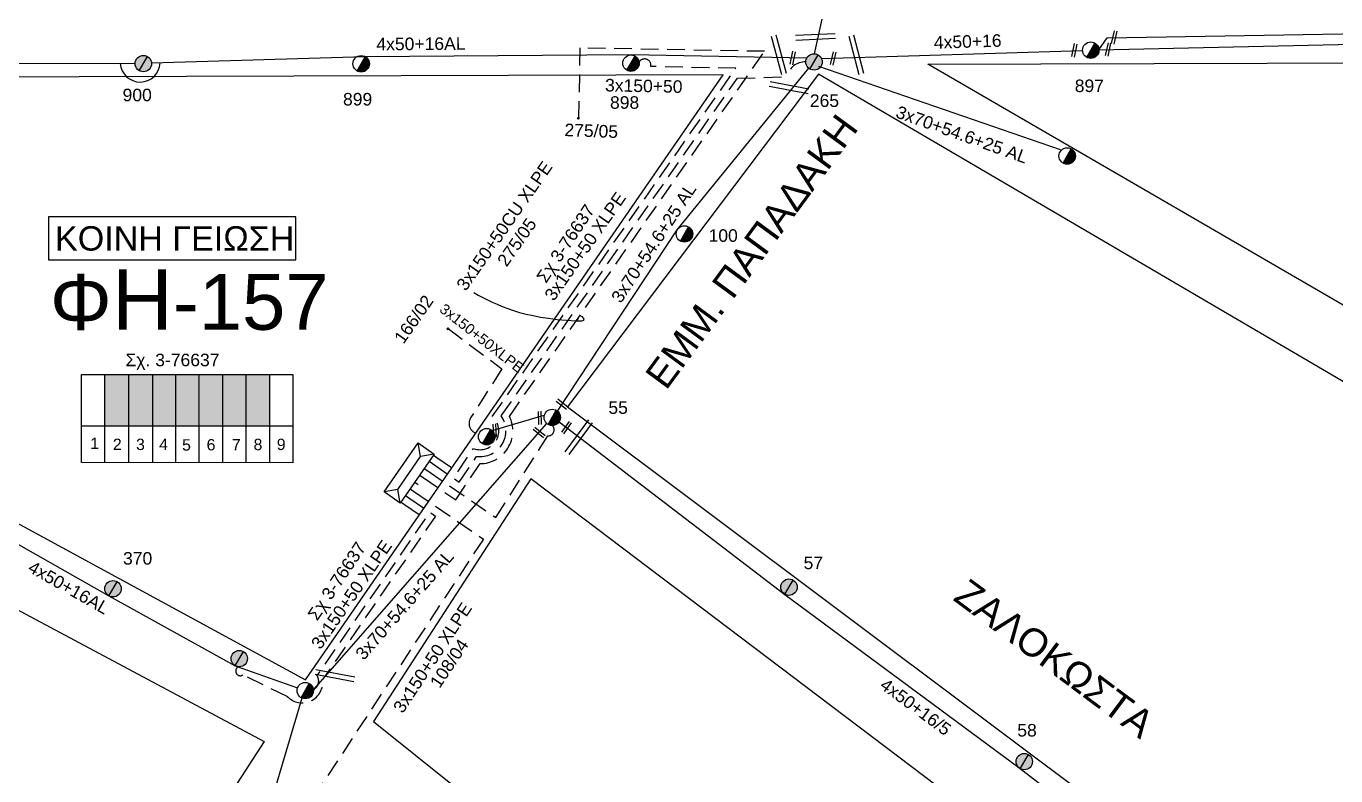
# Model space of a CAD drawing. Header units: millimetres. Extents: x 864 to 3062, y 833 to 2619.
# Drawn here: x 2421.6 to 2609.6, y 1634.8 to 1742.5 of the extents above; entities that cross this region are included whole.
import ezdxf
from ezdxf.enums import TextEntityAlignment as Align

# ---------------------------------------------------------------- set-up
doc = ezdxf.new("R2010")
doc.units = ezdxf.units.MM
doc.linetypes.add('DASHED', pattern=[19.05, 12.7, -6.35])
for name, color, linetype, lineweight in [('3x150+50', 7, 'Continuous', 30), ('3x150+50 XLPE', 7, 'SYN_LINE', 30), ('3x150AL+50CUXLPE', 7, 'Continuous', 30), ('3x70+54.6+25 AL', 7, 'SYN_LINE', 30), ('4x50+16', 7, 'Continuous', 30), ('4x50+16_5', 7, 'Continuous', 30), ('4x50+16AL', 7, 'Continuous', 30), ('text διευθύνσεων', 250, 'Continuous', 30), ('Υπόβαθρο ΔΕΗ', 7, 'Continuous', 30)]:
    doc.layers.add(name, color=color, linetype=linetype, lineweight=lineweight)
for name, color, linetype in [('Pillar OTE', 7, 'Continuous'), ('TEXT ΚΑΛΩΔΙΩΝ', 7, 'Continuous'), ('Άγνωστα', 7, 'Continuous'), ('Επιγραφές - Σχήματα', 7, 'Continuous'), ('Καλώδια ΧΤ   3x150+50CU', 7, 'DASHED'), ('Καλώδια ΧΤ   3x150AL+50CU', 7, 'DASHED'), ('Μηχανική τομή', 7, 'Continuous'), ('Στύλος Ξύλινος', 7, 'Continuous'), ('Στύλος Ξύλινος @ 1', 7, 'Continuous'), ('Στύλος ΦΜ', 7, 'Continuous'), ('Στύλος ΦΜ @ 1', 7, 'Continuous'), ('Συνδέσεις', 7, 'Continuous'), ('Τομή', 7, 'Continuous'), ('Υποσταθμός πόλεως', 7, 'Continuous')]:
    doc.layers.add(name, color=color, linetype=linetype)
doc.styles.add('arial', font='arial.ttf')
doc.styles.get("Standard").update_dxf_attribs({"font": 'arial.ttf'})
doc.linetypes.add('SYN_LINE', pattern='A,0.5,-0.0001,["/\\/\\/\\/",Standard,S=0.1,R=0,X=0,Y=-0.05],-0.25', length=0.7501)

# ---------------------------------------------------------------- blocks, each defined once
blk = doc.blocks.new('ΥΠΑΡΧΩΝ ΞΥΛΙΝΟΣ ΣΤΥΛΟΣ')
at = {"layer": 'Στύλος Ξύλινος'}
h = blk.add_hatch(color=7, dxfattribs=at)
h.paths.add_polyline_path([(-2.62, 0, 0.270008), (-1.29, -2.28), (1.3, 2.27, 0.576266)])
h.paths.add_polyline_path([(-1.29, -2.28, 0.574793), (2.62, 0, 0.268822), (1.3, 2.27)])
at = {"layer": 'Στύλος Ξύλινος', "color": 7}
blk.add_line((-1.29, -2.28), (1.3, 2.27), dxfattribs=at)
blk.add_circle((0, 0), 2.62, dxfattribs=at)
at = {"layer": 'Στύλος Ξύλινος', "flags": 4}
for tag, p in [('ΑΡΙΘΜΟΣ', (-4.91, 8.6)), ('ΤΥΠΟΣ', (-4.85, 3.39))]:
    blk.add_attdef(tag, p, '', height=4, dxfattribs=at)
blk = doc.blocks.new('ΥΠΑΡΧΩΝ ΤΣΙΜΕΝΤΕΝΙΟΣ ΣΤΥΛΟΣ')
at = {"layer": 'Στύλος ΦΜ'}
blk.add_hatch(color=7, dxfattribs=at).paths.add_polyline_path([(-1.29, -2.28, 0.574793), (2.62, 0, 0.268822), (1.3, 2.27)])
at = {"layer": 'Στύλος ΦΜ', "color": 7}
blk.add_line((-1.29, -2.28), (1.3, 2.27), dxfattribs=at)
blk.add_circle((0, 0), 2.62, dxfattribs=at)
at = {"layer": 'Στύλος ΦΜ', "flags": 4}
for tag, p in [('ΑΡΙΘΜΟΣ', (-4.68, 8.05)), ('ΤΥΠΟΣ', (-4.91, 3.03))]:
    blk.add_attdef(tag, p, '', height=4, dxfattribs=at)
blk = doc.blocks.new('ΥΠΟΣΤΑΘΜΟΣ ΠΟΛΕΩΣ 8 ΑΝΑΧΩΡΗΣΕΩΝ')
at = {"layer": 'Υποσταθμός πόλεως', "linetype": 'Continuous', "ltscale": 40}
for p, q in [((-8.18, -2.82), (-8.18, -4)), ((-5.9, -2.82), (-5.9, -4)), ((-3.55, -2.82), (-3.55, -4)), ((-1.28, -2.82), (-1.28, -4)), ((1.23, -2.82), (1.23, -4)), ((3.56, -2.82), (3.56, -4)), ((6.03, -2.82), (6.03, -4)), ((8.16, -2.82), (8.16, -4))]:
    blk.add_line(p, q, dxfattribs=at)
blk.add_lwpolyline([(-8.57, 2.82), (8.57, 2.82), (8.57, -2.82), (-8.57, -2.82)], close=True, dxfattribs=at)
for points in [[(-5.75, 0), (-8.57, 2.82)], [(5.75, 0), (8.57, 2.82)], [(-8.57, -2.82), (-5.75, 0)], [(-5.75, 0), (5.75, 0)], [(8.57, -2.82), (5.75, 0)]]:
    blk.add_lwpolyline(points, dxfattribs=at)
at = {"layer": 'Υποσταθμός πόλεως', "linetype": 'SYN_LINE', "ltscale": 40, "flags": 1}
for tag, p in [('ΜΕΤΑΣΧΗΜΑΤΙΣΜΟΣ', (9.59, 1.44)), ('ΙΣΧΥΣ', (9.57, -1.35)), ('ΑΡΙΘΜΟΣ', (9.69, -4.07))]:
    blk.add_attdef(tag, p, '', height=1.8, dxfattribs=at)
blk = doc.blocks.new('ΜΗΧΑΝΙΚΗ ΤΟΜΗ')
at = {"layer": 'Μηχανική τομή', "ltscale": 40}
for p, q in [((-1.89, 0.78), (5.69, 0.78)), ((-1.89, -0.77), (5.69, -0.77))]:
    blk.add_line(p, q, dxfattribs=at)
blk = doc.blocks.new('ΤΟΜΗ')
at = {"layer": 'Τομή', "ltscale": 40}
for p, q in [((-5.68, 0), (17.06, 0)), ((-5.68, -2.77), (17.06, -2.77))]:
    blk.add_line(p, q, dxfattribs=at)
blk = doc.blocks.new('_ΣΥΝΔΕΣΗ')
at = {"layer": 'Συνδέσεις', "linetype": 'SYN_LINE', "ltscale": 40}
blk.add_hatch(color=256, dxfattribs=at).paths.add_polyline_path([(0.5, -0.01, 1), (-0.5, -0.01, 1)])
at = {"layer": 'Συνδέσεις'}
blk.add_circle((0, -0.01), 0.5, dxfattribs=at)

msp = doc.modelspace()

# ---------------------------------------------------------------- hatches: boundary and pattern name
at = {"layer": 'Καλώδια ΧΤ   3x150AL+50CU', "linetype": 'DASHED', "lineweight": -3, "ltscale": 0.2}
h = msp.add_hatch(color=1, dxfattribs=at)
h.dxf.hatch_style = 1
h.paths.add_polyline_path([(2436.32, 1692.47), (2432.88, 1692.47), (2432.88, 1685.11), (2436.32, 1685.11)])
h = msp.add_hatch(color=27, dxfattribs=at)
h.dxf.hatch_style = 1
h.paths.add_polyline_path([(2436.32, 1685.11), (2439.76, 1685.11), (2439.76, 1692.47), (2436.32, 1692.47)])
h = msp.add_hatch(color=5, dxfattribs=at)
h.dxf.hatch_style = 1
h.paths.add_polyline_path([(2442.99, 1692.48), (2439.7, 1692.48), (2439.7, 1685.11), (2442.99, 1685.11)])
h = msp.add_hatch(color=2, dxfattribs=at)
h.dxf.hatch_style = 1
h.paths.add_polyline_path([(2446.41, 1692.47), (2443.12, 1692.47), (2443.12, 1685.11), (2446.41, 1685.1)])
h = msp.add_hatch(color=173, dxfattribs=at)
h.dxf.hatch_style = 1
h.paths.add_polyline_path([(2449.84, 1692.47), (2446.54, 1692.47), (2446.54, 1685.1), (2449.84, 1685.1)])
h = msp.add_hatch(color=30, dxfattribs=at)
h.dxf.hatch_style = 1
h.paths.add_polyline_path([(2449.84, 1685.1), (2453.28, 1685.09), (2453.28, 1692.46), (2449.84, 1692.46)])
h = msp.add_hatch(color=85, dxfattribs=at)
h.dxf.hatch_style = 1
h.paths.add_polyline_path([(2453.17, 1685.11), (2456.61, 1685.11), (2456.61, 1692.47), (2453.17, 1692.47)])

# ---------------------------------------------------------------- linework, layer by layer
at = {"layer": '3x150+50', "color": 5, "lineweight": -3, "ltscale": 0.2}
msp.add_lwpolyline([(2534.78, 1738.55), (2536.16, 1744.79), (2536.16, 1744.79)], dxfattribs=at)
at = {"layer": '3x150+50 XLPE', "color": 1, "linetype": 'DASHED', "lineweight": -3, "ltscale": 0.2}
msp.add_lwpolyline([(2480.53, 1680.55), (2483.54, 1678.48), (2485.8, 1681.85, 0.840576), (2488.5, 1686.44), (2523.47, 1736.46), (2511.26, 1736.72, 0.830083), (2509.58, 1737.37, -1.856214)], format="xyb", dxfattribs=at)
at = {"layer": '3x150+50 XLPE', "color": 173, "linetype": 'DASHED', "lineweight": -3, "ltscale": 0.2}
for points in [[(2482.16, 1699.1), (2489.89, 1693.28), (2485.39, 1686.25, 0.587844), (2486.61, 1683.99, 1.820431)], [(2479.23, 1678.66), (2489.01, 1671.92), (2496.48, 1683.67, 0.675297), (2497.14, 1685.14, -2.432913)]]:
    msp.add_lwpolyline(points, format="xyb", dxfattribs=at)
at = {"layer": '3x150+50 XLPE', "color": 30, "linetype": 'DASHED', "lineweight": -3, "ltscale": 0.2}
msp.add_lwpolyline([(2477.21, 1675.74), (2487.22, 1668.83), (2457.96, 1624.33, -0.42247), (2454.86, 1620.13), (2459.17, 1617.13), (2454.07, 1610.62), (2451.89, 1611.98, 0.473131), (2449.24, 1611.09), (2442.06, 1599.86), (2445.9, 1596.85), (2440.22, 1589.49), (2453.76, 1579.03), (2444.85, 1567.49)], format="xyb", dxfattribs=at)
at = {"layer": '3x150+50 XLPE', "color": 2, "linetype": 'DASHED', "lineweight": -3, "ltscale": 0.2}
msp.add_lwpolyline([(2476.54, 1674.77), (2480.35, 1672.14), (2464.15, 1648.66, -0.7215), (2459.06, 1646.23), (2452.69, 1649.32, -1.089012), (2452.07, 1650.5)], format="xyb", dxfattribs=at)
at = {"layer": '3x150+50 XLPE', "color": 5, "linetype": 'DASHED', "lineweight": -3, "ltscale": 0.2}
msp.add_lwpolyline([(2475.89, 1673.83), (2478.88, 1671.77), (2463.32, 1649.23, -0.455039), (2462.83, 1647.19)], format="xyb", dxfattribs=at)
at = {"layer": '3x150AL+50CUXLPE', "color": 85, "linetype": 'DASHED', "lineweight": -3, "ltscale": 0.2}
msp.add_lwpolyline([(2478.57, 1677.7), (2483.25, 1674.47), (2486.75, 1679.68, 0.556386), (2490.96, 1686.47), (2527.59, 1738.9), (2501.07, 1739.38), (2500.89, 1729.33)], format="xyb", dxfattribs=at)
at = {"layer": '3x150AL+50CUXLPE', "color": 27, "linetype": 'DASHED', "lineweight": -3, "ltscale": 0.2}
msp.add_lwpolyline([(2479.93, 1679.68), (2483.76, 1677.03), (2486.24, 1680.72, 0.656356), (2489.78, 1686.52), (2523.69, 1735.04), (2530.81, 1735.24, -0.377999), (2533.51, 1737.37, 0.595147)], format="xyb", dxfattribs=at)
at = {"layer": '3x70+54.6+25 AL', "color": 27, "linetype": 'SYN_LINE', "lineweight": -3, "ltscale": 15}
for points in [[(2575.59, 1739.1), (2576.76, 1740.83), (2613.39, 1741.48), (2614.26, 1739.99), (2615.08, 1741.55), (2654.85, 1741.63), (2655.65, 1740.35), (2656.75, 1741.66), (2673.21, 1740.31), (2673.8, 1739.34)], [(2575.59, 1739.1), (2614.26, 1739.99), (2655.65, 1740.35), (2673.24, 1738.46)]]:
    msp.add_lwpolyline(points, dxfattribs=at)
at = {"layer": '3x70+54.6+25 AL', "color": 173, "linetype": 'SYN_LINE', "lineweight": -3, "ltscale": 15}
for points in [[(2497.88, 1687.2), (2515.06, 1713.25), (2533.94, 1736.46)], [(2462.83, 1647.19), (2496.33, 1685.43)]]:
    msp.add_lwpolyline(points, dxfattribs=at)
at = {"layer": '3x70+54.6+25 AL', "color": 7, "linetype": 'SYN_LINE', "lineweight": -3, "ltscale": 20}
msp.add_lwpolyline([(2535.32, 1736.78), (2570.01, 1724.78)], dxfattribs=at)
at = {"layer": '3x70+54.6+25 AL', "color": 173, "linetype": 'SYN_LINE', "lineweight": -3, "ltscale": 10}
msp.add_lwpolyline([(2488.48, 1684.44), (2495.97, 1686.63)], dxfattribs=at)
at = {"layer": '3x70+54.6+25 AL', "color": 5, "linetype": 'SYN_LINE', "lineweight": -3, "ltscale": 15}
msp.add_lwpolyline([(2461.16, 1646.01), (2454.62, 1623.86), (2449.28, 1614.51), (2441.16, 1599.87)], dxfattribs=at)
at = {"layer": '4x50+16', "color": 27, "lineweight": -3, "ltscale": 0.2}
msp.add_lwpolyline([(2535.76, 1737.87), (2573.24, 1739.03)], dxfattribs=at)
at = {"layer": '4x50+16_5', "color": 30, "lineweight": -3, "ltscale": 0.2}
msp.add_lwpolyline([(2498.08, 1685.66), (2530.51, 1660.9), (2564.07, 1636.02), (2592.98, 1613.71), (2619.35, 1594.95), (2646.45, 1573.68), (2682.94, 1547.59)], dxfattribs=at)
at = {"layer": '4x50+16AL', "color": 1, "lineweight": -3, "ltscale": 0.2}
for points in [[(2533.65, 1737.94), (2508.44, 1738.38), (2470.27, 1738.13), (2439.59, 1737.18)], [(2437.23, 1737.1), (2406.33, 1737.17)]]:
    msp.add_lwpolyline(points, dxfattribs=at)
at = {"layer": '4x50+16AL', "color": 2, "lineweight": -3, "ltscale": 0.2}
msp.add_lwpolyline([(2315.14, 1716.73), (2341.3, 1703.93), (2370.65, 1688.58), (2397.47, 1680.58), (2416.24, 1670.44), (2433.47, 1660.68), (2451.6, 1650.65), (2460.54, 1647.48)], dxfattribs=at)
at = {"layer": 'Pillar OTE', "lineweight": -3, "ltscale": 40}
for points in [[(2429.55, 1679.83), (2429.55, 1692.48), (2459.88, 1692.47), (2459.88, 1679.81), (2429.55, 1679.84)], [(2432.88, 1679.83), (2432.88, 1692.47)], [(2436.32, 1679.83), (2436.32, 1692.47)], [(2439.75, 1679.83), (2439.76, 1692.47)], [(2443.05, 1679.82), (2443.05, 1692.47)], [(2446.44, 1679.82), (2446.44, 1692.47)], [(2449.84, 1679.82), (2449.84, 1692.47)], [(2453.17, 1679.81), (2453.17, 1692.47)], [(2456.56, 1679.81), (2456.56, 1692.47)], [(2429.55, 1685.12), (2459.88, 1685.09)]]:
    msp.add_lwpolyline(points, dxfattribs=at)
at = {"layer": 'Επιγραφές - Σχήματα', "color": 190, "lineweight": -3}
msp.add_lwpolyline([(2424.78, 1708.96), (2460.29, 1708.96), (2460.29, 1715.13), (2424.78, 1715.13)], close=True, dxfattribs=at)
at = {"layer": 'Καλώδια ΧΤ   3x150+50CU', "color": 7, "linetype": 'Continuous', "ltscale": 0.2}
msp.add_arc((2437.95, 1737.35), 2.86, 183.8365, 357.4649, dxfattribs=at)
at = {"layer": 'Υπόβαθρο ΔΕΗ', "lineweight": -3}
for points in [[(2551.02, 1737.05), (2664.69, 1737.39), (2645.87, 1682)], [(2521.65, 1735.5), (2305.88, 1734.84), (2305.5, 1734.79), (2305.31, 1734.77), (2305.18, 1734.66), (2305.01, 1734.48), (2304.95, 1734.3), (2304.94, 1734.1), (2305, 1733.91), (2305.17, 1733.76), (2305.55, 1733.57), (2461.68, 1648.61)]]:
    msp.add_lwpolyline(points, close=True, dxfattribs=at)
for points in [[(2642.47, 1672.81), (2535.35, 1735.64), (2499.3, 1687.84), (2617.7, 1599.09)], [(2275.92, 1651.13), (2238.51, 1599.34), (2226.94, 1606.77), (2285.33, 1730.82), (2455.74, 1639.77), (2442.56, 1619.38)], [(2606.98, 1592.03), (2494.04, 1677.5), (2471.43, 1642.66), (2567.19, 1565.84)]]:
    msp.add_lwpolyline(points, dxfattribs=at)
msp.add_spline([(2485.84, 1704.24), (2500.55, 1700.19), (2501.71, 1700.42), (2501.03, 1700.89), (2500.47, 1700.08), (2500.36, 1700.08)], degree=3, dxfattribs=at)

# ---------------------------------------------------------------- block references
at = {"layer": 'Μηχανική τομή', "lineweight": -3, "xscale": 0.2499999999999996, "yscale": 0.2499999999999996, "zscale": 0.4999999999999997}
for p, rotation in [((2577.85, 1741.36), 257.716989652769), ((2572.13, 1739.5), 257.716989652769), ((2576.98, 1739.64), 257.716989652769), ((2531.69, 1738.4), 257.716989652769), ((2537.51, 1738.34), 257.716989652769), ((2498.16, 1688.52), 321.0994914840042), ((2495.28, 1686.71), 272.3236392139241), ((2488.79, 1684.9), 272.3236392139241), ((2494.86, 1684.46), 321.0994914840042), ((2499.4, 1685.24), 234.9680245887962)]:
    msp.add_blockref('ΜΗΧΑΝΙΚΗ ΤΟΜΗ', p, dxfattribs=dict(at, rotation=rotation))
at = {"layer": 'Στύλος Ξύλινος @ 1', "lineweight": -3, "ltscale": 40}
ref = msp.add_blockref('ΥΠΑΡΧΩΝ ΞΥΛΙΝΟΣ ΣΤΥΛΟΣ', (2438.41, 1737.14), dxfattribs=dict(at, xscale=0.4499999999998181, yscale=0.4499999999998181, zscale=0.4499999999998181))
ref.add_attrib('ΤΥΠΟΣ', '900', (2435.43, 1731.73), dxfattribs={"layer": 'Στύλος Ξύλινος', "height": 1.8, "flags": 4})
ref = msp.add_blockref('ΥΠΑΡΧΩΝ ΞΥΛΙΝΟΣ ΣΤΥΛΟΣ', (2534.69, 1737.38), dxfattribs=dict(at, xscale=0.4499999999998181, yscale=0.4499999999998181, zscale=0.4499999999998181))
ref.add_attrib('ΤΥΠΟΣ', '265', (2534.09, 1730.91), dxfattribs={"layer": 'Στύλος Ξύλινος', "height": 1.8, "flags": 4})
ref = msp.add_blockref('ΥΠΑΡΧΩΝ ΞΥΛΙΝΟΣ ΣΤΥΛΟΣ', (2434.05, 1661.7), dxfattribs=dict(at, xscale=0.4499999999997381, yscale=0.4499999999997381, zscale=0.4499999999997381))
ref.add_attrib('ΤΥΠΟΣ', '370', (2435.49, 1665.17), dxfattribs={"layer": 'Στύλος Ξύλινος', "height": 1.8, "rotation": 360, "flags": 4})
ref = msp.add_blockref('ΥΠΑΡΧΩΝ ΞΥΛΙΝΟΣ ΣΤΥΛΟΣ', (2531.09, 1661.93), dxfattribs=dict(at, xscale=0.4499999999998181, yscale=0.4499999999998181, zscale=0.4499999999998181))
ref.add_attrib('ΤΥΠΟΣ', '57', (2533.19, 1664.52), dxfattribs={"layer": 'Στύλος Ξύλινος', "height": 1.8, "flags": 4})
at = {"layer": 'Στύλος Ξύλινος @ 1', "lineweight": -3, "ltscale": 40, "xscale": 0.4499999999998181, "yscale": 0.4499999999998181, "zscale": 0.4499999999998181}
msp.add_blockref('ΥΠΑΡΧΩΝ ΞΥΛΙΝΟΣ ΣΤΥΛΟΣ', (2452.18, 1651.67), dxfattribs=at)
at = {"layer": 'Στύλος Ξύλινος @ 1', "lineweight": -3, "ltscale": 40}
ref = msp.add_blockref('ΥΠΑΡΧΩΝ ΞΥΛΙΝΟΣ ΣΤΥΛΟΣ', (2564.87, 1636.88), dxfattribs=dict(at, xscale=0.4499999999998181, yscale=0.4499999999998181, zscale=0.4499999999998181))
ref.add_attrib('ΤΥΠΟΣ', '58', (2563.87, 1640.48), dxfattribs={"layer": 'Στύλος Ξύλινος', "height": 1.8, "flags": 4})
at = {"layer": 'Στύλος ΦΜ @ 1', "lineweight": -3, "ltscale": 40}
ref = msp.add_blockref('ΥΠΑΡΧΩΝ ΤΣΙΜΕΝΤΕΝΙΟΣ ΣΤΥΛΟΣ', (2574.42, 1739.07), dxfattribs=dict(at, xscale=0.449999999999818, yscale=0.449999999999818, zscale=0.449999999999818))
ref.add_attrib('ΤΥΠΟΣ', '897', (2572.12, 1733.05), dxfattribs={"layer": 'Στύλος ΦΜ', "height": 1.8, "flags": 4})
ref = msp.add_blockref('ΥΠΑΡΧΩΝ ΤΣΙΜΕΝΤΕΝΙΟΣ ΣΤΥΛΟΣ', (2469.68, 1737.11), dxfattribs=dict(at, xscale=0.4499999999997619, yscale=0.4499999999997619, zscale=0.4499999999997619))
ref.add_attrib('ΤΥΠΟΣ', '899', (2467.07, 1731.12), dxfattribs={"layer": 'Στύλος ΦΜ', "height": 1.8, "flags": 4})
ref = msp.add_blockref('ΥΠΑΡΧΩΝ ΤΣΙΜΕΝΤΕΝΙΟΣ ΣΤΥΛΟΣ', (2508.41, 1737.2), dxfattribs=dict(at, xscale=0.4499999999998462, yscale=0.4499999999998462, zscale=0.4499999999998462))
ref.add_attrib('ΤΥΠΟΣ', '898', (2505.4, 1730.65), dxfattribs={"layer": 'Στύλος ΦΜ', "height": 1.8, "flags": 4})
at = {"layer": 'Στύλος ΦΜ @ 1', "lineweight": -3, "ltscale": 40, "xscale": 0.4499999999998181, "yscale": 0.4499999999998181, "zscale": 0.4499999999998181}
for p in [(2571.03, 1723.86), (2487.7, 1683.55), (2461.65, 1647.08)]:
    msp.add_blockref('ΥΠΑΡΧΩΝ ΤΣΙΜΕΝΤΕΝΙΟΣ ΣΤΥΛΟΣ', p, dxfattribs=at)
at = {"layer": 'Στύλος ΦΜ @ 1', "lineweight": -3, "ltscale": 40}
ref = msp.add_blockref('ΥΠΑΡΧΩΝ ΤΣΙΜΕΝΤΕΝΙΟΣ ΣΤΥΛΟΣ', (2516.09, 1712.67), dxfattribs=dict(at, xscale=0.449999999999818, yscale=0.449999999999818, zscale=0.449999999999818))
ref.add_attrib('ΤΥΠΟΣ', '100', (2519.55, 1711.54), dxfattribs={"layer": 'Στύλος ΦΜ', "height": 1.8, "flags": 4})
ref = msp.add_blockref('ΥΠΑΡΧΩΝ ΤΣΙΜΕΝΤΕΝΙΟΣ ΣΤΥΛΟΣ', (2497.11, 1686.32), dxfattribs=dict(at, xscale=0.4499999999997051, yscale=0.4499999999997051, zscale=0.4499999999997051))
ref.add_attrib('ΤΥΠΟΣ', '55', (2505.17, 1686.83), dxfattribs={"layer": 'Στύλος ΦΜ', "height": 1.8, "rotation": 360, "flags": 4})
at = {"layer": 'Συνδέσεις', "lineweight": -3, "xscale": 0.25, "yscale": 0.25, "zscale": 0.25}
for p in [(2500.86, 1729.29), (2482.15, 1699.04)]:
    msp.add_blockref('_ΣΥΝΔΕΣΗ', p, dxfattribs=at)
at = {"layer": 'Τομή', "lineweight": -3}
for p, xscale, yscale, zscale, rotation in [((2529.59, 1739.88), 0.2499999999999995, 0.2499999999999995, 0.2499999999999995, 284.945410269478), ((2533.47, 1741.28), 0.2499999999999995, 0.2499999999999995, 0.2499999999999995, 2.531092640073206), ((2540.71, 1739.88), 0.2499999999999995, 0.2499999999999995, 0.2499999999999995, 284.945410269478), ((2529.77, 1734.3), 0.2499999999999996, 0.2499999999999996, 0.2499999999999996, 349.2121204036406), ((2499.82, 1682.53), 0.2499999999999996, 0.2499999999999996, 0.2499999999999996, 53.64867218581642), ((2464.58, 1649.86), 0.2499999999999995, 0.2499999999999995, 0.2499999999999995, 349.2121204036406)]:
    msp.add_blockref('ΤΟΜΗ', p, dxfattribs=dict(at, xscale=xscale, yscale=yscale, zscale=zscale, rotation=rotation))
at = {"layer": 'Υποσταθμός πόλεως', "lineweight": -3, "xscale": 0.4999999999999999, "yscale": 0.4999999999999999, "zscale": 0.4999999999999999, "rotation": 55.38912009270964}
msp.add_blockref('ΥΠΟΣΤΑΘΜΟΣ ΠΟΛΕΩΣ 8 ΑΝΑΧΩΡΗΣΕΩΝ', (2476.57, 1678.33), dxfattribs=at)

# ---------------------------------------------------------------- texts
at = {"lineweight": -3, "ltscale": 30, "char_height": 1.63, "width": 11.2573, "attachment_point": 1}
for s, insert in [('1', (2430.79, 1683.4)), ('2', (2434.03, 1683.26)), ('3', (2437.36, 1683.26)), ('4', (2440.67, 1683.26)), ('5', (2443.97, 1683.18)), ('6', (2447.49, 1683.21)), ('7', (2451.12, 1683.21)), ('8', (2454.23, 1683.24)), ('9', (2457.56, 1683.26))]:
    msp.add_mtext(s, dxfattribs=dict(at, insert=insert))
at = {"layer": 'text διευθύνσεων', "color": 7, "lineweight": -3, "ltscale": 40, "char_height": 4, "width": 94.4586, "attachment_point": 1, "style": 'arial'}
for s, insert, rotation in [('ΕΜΜ. ΠΑΠΑΔΑΚΗ', (2510.22, 1692.46), 53.6766), ('ZAΛOKΩΣTA', (2556.89, 1663.38), 323.3155)]:
    msp.add_mtext(s, dxfattribs=dict(at, insert=insert, rotation=rotation))
at = {"layer": 'TEXT ΚΑΛΩΔΙΩΝ', "linetype": 'Continuous', "lineweight": -3, "ltscale": 0.2}
for s, height, rotation, p in [('4x50+16', 1.8, 1.7724, (2556.75, 1740.32)), ('4x50+16AL', 1.8, 0.3716, (2478.26, 1739.98)), ('3x150+50 ', 1.8, 358.7984, (2510.6, 1733.93)), ('3x70+54.6+25 AL', 1.8, 340.2697, (2555.93, 1726.95)), ('3x150+50CU XLPE', 1.8, 55.0449, (2490.23, 1713.84)), ('3x150+50 XLPE', 1.8, 55.0449, (2501.83, 1710.9)), ('3x70+54.6+25 AL', 1.8, 56.5929, (2511.67, 1711.38)), ('3x150+50XLPE', 1.5, 321.8621, (2487, 1697.68)), ('3x150+50 XLPE', 1.8, 55.3891, (2468.28, 1660.88)), ('3x70+54.6+25 AL', 1.8, 48.7759, (2475.91, 1659.39)), ('4x50+16AL', 1.8, 330.4662, (2427.7, 1661.88)), ('3x150+50 XLPE', 1.8, 56.6701, (2479.91, 1651.81)), ('4x50+16/5', 1.8, 323.4483, (2549.29, 1644.74))]:
    msp.add_text(s, height=height, rotation=rotation, dxfattribs=at).set_placement(p, align=Align.MIDDLE_CENTER)
at = {"layer": 'Άγνωστα', "lineweight": -3, "ltscale": 40, "char_height": 1.8, "width": 27.758, "attachment_point": 1, "style": 'arial'}
for s, insert, rotation in [('275/05', (2498.9, 1728.53), 357.865), ('Σχ 3-76637', (2494.72, 1706.48), 56.2451), ('275/05', (2489.08, 1708.86), 55), ('166/02', (2474.28, 1697.79), 55), ('Σχ 3-76637', (2461.87, 1657.99), 56.2451), ('108/04', (2479.43, 1648.29), 56.2451)]:
    msp.add_mtext(s, dxfattribs=dict(at, insert=insert, rotation=rotation))
at = {"layer": 'Άγνωστα', "lineweight": -3, "ltscale": 40, "insert": (2435.84, 1695.47), "char_height": 1.8, "width": 27.758, "attachment_point": 1, "style": 'arial'}
msp.add_mtext('Σχ. 3-76637', dxfattribs=at)
at = {"layer": 'Επιγραφές - Σχήματα', "color": 190, "lineweight": -3, "insert": (2425.73, 1713.78), "char_height": 3.5, "width": 35.1311, "attachment_point": 1}
msp.add_mtext('KOINH ΓΕΙΩΣΗ', dxfattribs=at)
at = {"layer": 'Υπόβαθρο ΔΕΗ', "lineweight": -3, "insert": (2424.98, 1707.57), "char_height": 8, "width": 84.6573, "attachment_point": 1}
msp.add_mtext('Φ{\\H1.0833x;H}-157', dxfattribs=at)

doc.saveas('drawing.dxf')
